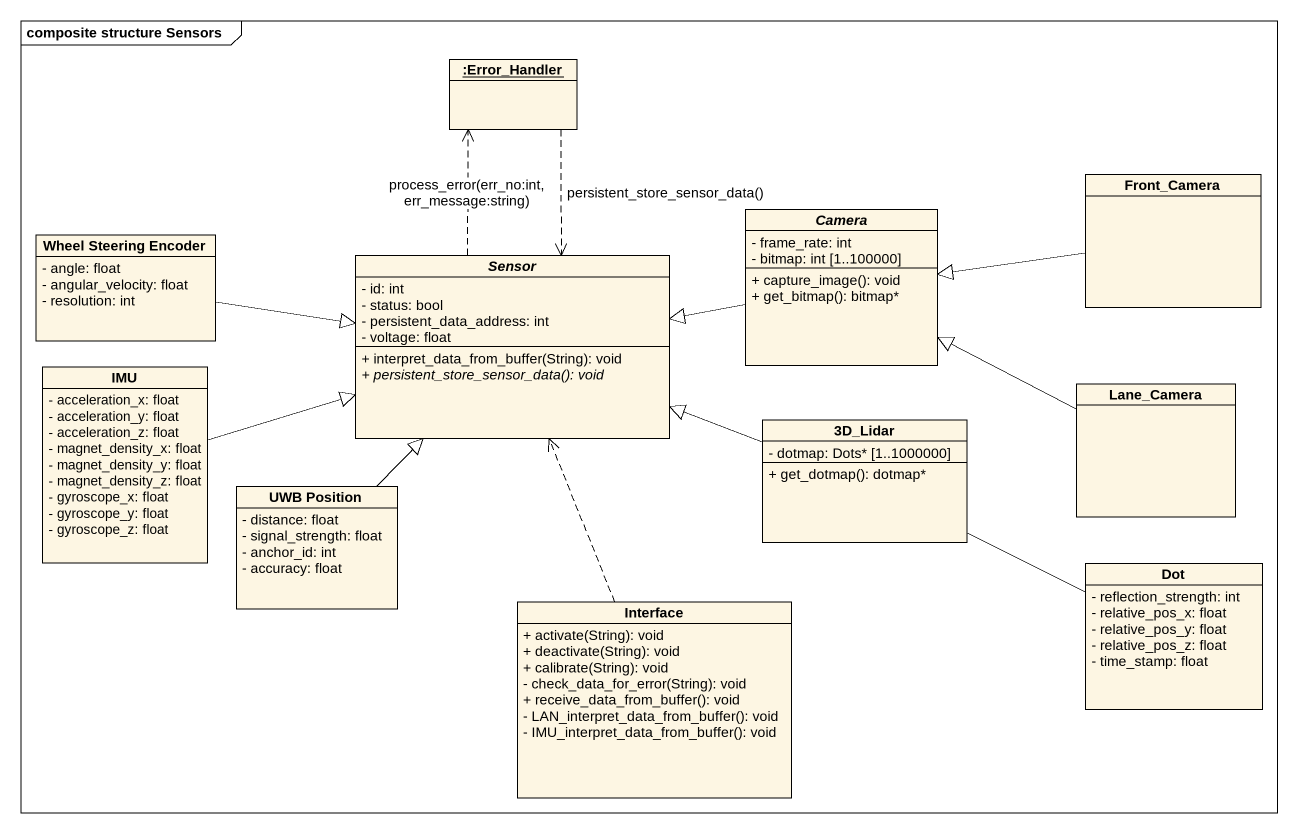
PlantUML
@startuml
mainframe composite structure Sensors
hide circle
hide empty members
skinparam classAttributeIconSize 0
object ":Error_Handler" as Error_Handler
class Front_Camera
class "Wheel Steering Encoder" as Wheel_Steering_Encoder {
  - angle: float
  - angular_velocity: float
  - resolution: int
}
abstract class Camera {
  - frame_rate: int
  - bitmap: int [1..100000]
  + capture_image(): void
  + get_bitmap(): bitmap*
}
abstract class Sensor {
  - id: int
  - status: bool
  - persistent_data_address: int
  - voltage: float
  + interpret_data_from_buffer(String): void
  {abstract} + persistent_store_sensor_data(): void
}
class IMU {
  - acceleration_x: float
  - acceleration_y: float
  - acceleration_z: float
  - magnet_density_x: float
  - magnet_density_y: float
  - magnet_density_z: float
  - gyroscope_x: float
  - gyroscope_y: float
  - gyroscope_z: float
}
class "3D_Lidar" as c3D_Lidar {
  - dotmap: Dots* [1..1000000]
  + get_dotmap(): dotmap*
}
class Lane_Camera
class "UWB Position" as UWB_Position {
  - distance: float
  - signal_strength: float
  - anchor_id: int
  - accuracy: float
}
class Dot {
  - reflection_strength: int
  - relative_pos_x: float
  - relative_pos_y: float
  - relative_pos_z: float
  - time_stamp: float
}
class "Interface" as Interface_ {
  + activate(String): void
  + deactivate(String): void
  + calibrate(String): void
  - check_data_for_error(String): void
  + receive_data_from_buffer(): void
  - LAN_interpret_data_from_buffer(): void
  - IMU_interpret_data_from_buffer(): void
}
Error_Handler ..> Sensor : persistent_store_sensor_data()
Front_Camera -left-|> Camera
Wheel_Steering_Encoder -right-|> Sensor
Camera -left-|> Sensor
Sensor .up.> Error_Handler : process_error(err_no:int, err_message:string)
IMU -right-|> Sensor
c3D_Lidar -left-|> Sensor
c3D_Lidar -right- Dot
Lane_Camera -left-|> Camera
UWB_Position -up-|> Sensor
Interface_ .up.> Sensor
@enduml
